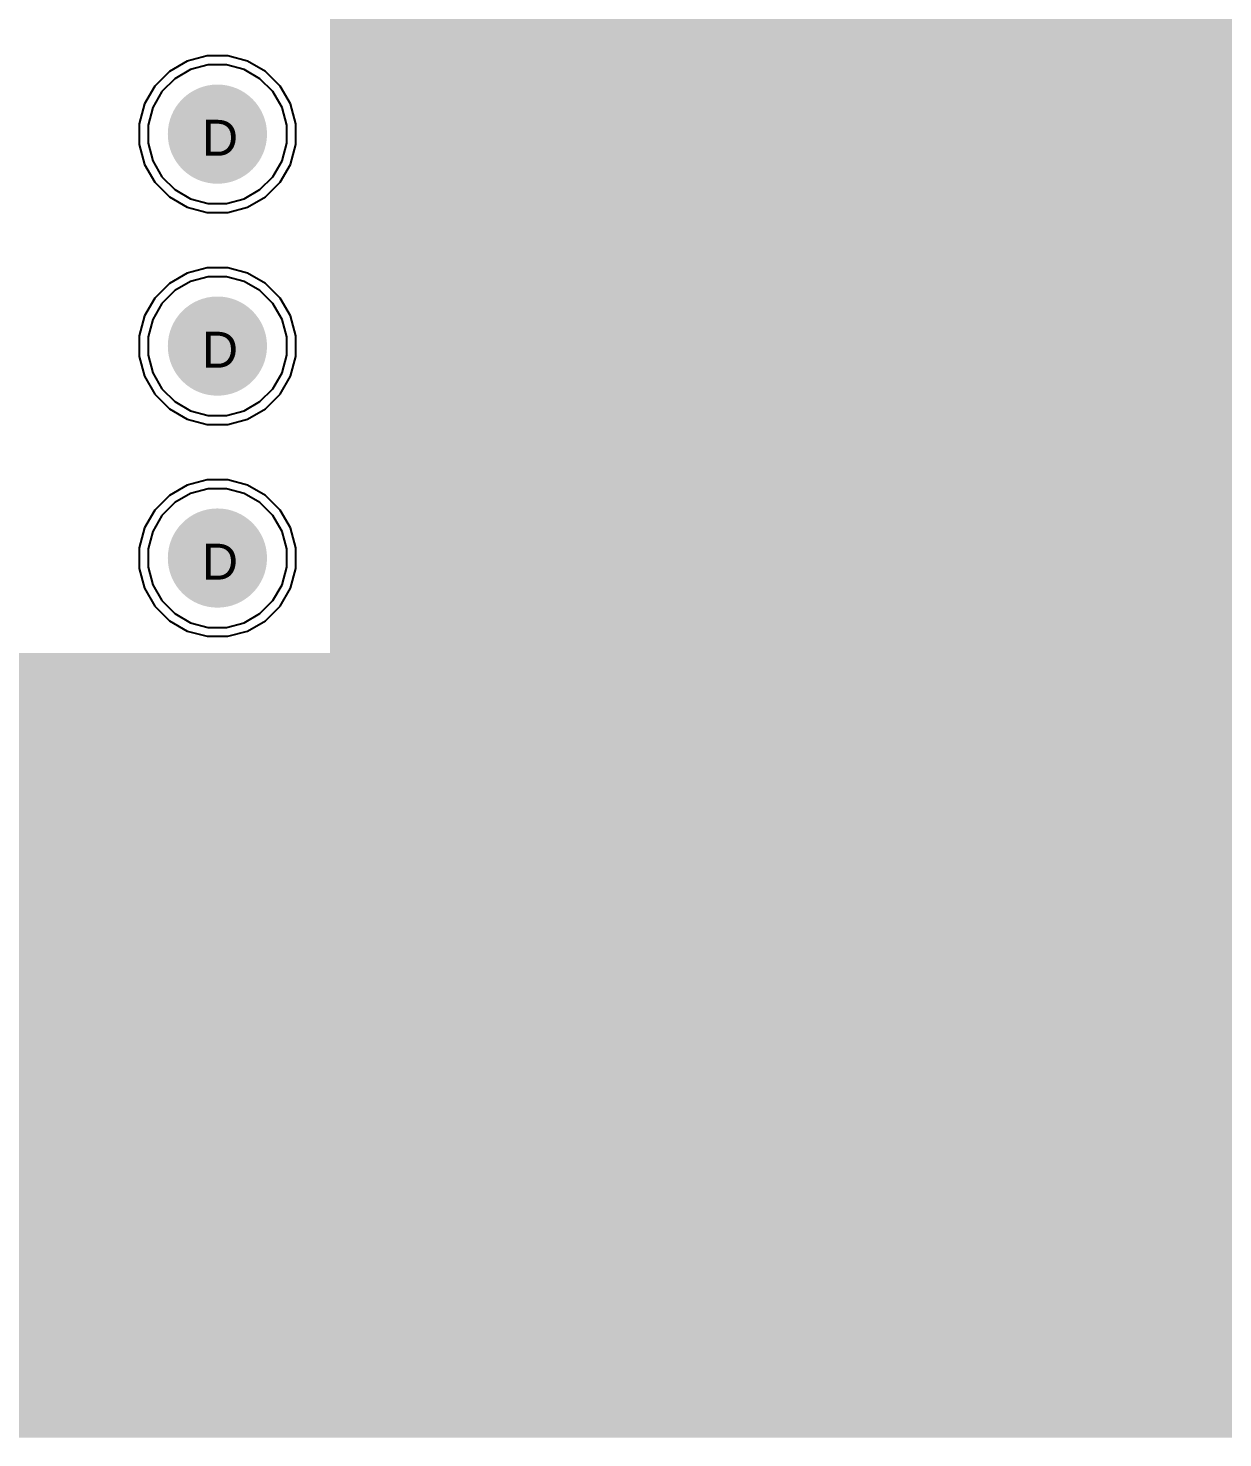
# Model space of a CAD drawing. Header units: inches. Extents: x 0 to 5379, y 0 to 5429.
# Drawn here: x 316.38 to 333.28, y 159.18 to 179.13 of the extents above; entities that cross this region are included whole.
import ezdxf

# ---------------------------------------------------------------- set-up
doc = ezdxf.new("R2010")
doc.units = ezdxf.units.IN
for name, color, linetype in [('Bottom Layer', 5, 'Continuous'), ('Bottom Solder', 6, 'Continuous'), ('Drill Drawing', 1, 'Continuous'), ('GND01', 16, 'Continuous'), ('GND02', 76, 'Continuous'), ('PWR', 156, 'Continuous'), ('SIG 01', 90, 'Continuous'), ('Top Layer', 1, 'Continuous'), ('Top Solder', 216, 'Continuous'), ('Via Holes', 16, 'Continuous')]:
    doc.layers.add(name, color=color, linetype=linetype)
doc.styles.add('Arial', font='', dxfattribs={"height": 0.2})
doc.styles.get('Arial').set_extended_font_data('Arial')

msp = doc.modelspace()

# ---------------------------------------------------------------- hatches: boundary and pattern name
at = {"layer": 'Bottom Layer'}
h = msp.add_hatch(color=5, dxfattribs=at)
edge = h.paths.add_edge_path()
edge.add_arc((319.055, 177.634), 0.6, 0, 360)
h = msp.add_hatch(color=5, dxfattribs=at)
edge = h.paths.add_edge_path()
edge.add_arc((319.055, 174.634), 0.6, 0, 360)
h = msp.add_hatch(color=5, dxfattribs=at)
edge = h.paths.add_edge_path()
edge.add_arc((319.055, 171.634), 0.6, 0, 360)
at = {"layer": 'Bottom Solder'}
for points in [[(320.646, 159.182), (347.218, 159.182), (347.218, 203.866), (320.646, 203.866)], [(302.967, 159.182), (347.218, 159.182), (347.218, 170.289), (302.967, 170.289)]]:
    msp.add_hatch(color=6, dxfattribs=at).paths.add_polyline_path(points)
h = msp.add_hatch(color=6, dxfattribs=at)
edge = h.paths.add_edge_path()
edge.add_arc((319.055, 177.634), 0.702, 0, 360)
h = msp.add_hatch(color=6, dxfattribs=at)
edge = h.paths.add_edge_path()
edge.add_arc((319.055, 174.634), 0.702, 0, 360)
h = msp.add_hatch(color=6, dxfattribs=at)
edge = h.paths.add_edge_path()
edge.add_arc((319.055, 171.634), 0.702, 0, 360)
at = {"layer": 'GND01'}
h = msp.add_hatch(color=16, dxfattribs=at)
edge = h.paths.add_edge_path()
edge.add_arc((319.055, 177.634), 0.6, 0, 360)
h = msp.add_hatch(color=16, dxfattribs=at)
edge = h.paths.add_edge_path()
edge.add_arc((319.055, 174.634), 0.6, 0, 360)
h = msp.add_hatch(color=16, dxfattribs=at)
edge = h.paths.add_edge_path()
edge.add_arc((319.055, 171.634), 0.6, 0, 360)
at = {"layer": 'GND02'}
h = msp.add_hatch(color=76, dxfattribs=at)
edge = h.paths.add_edge_path()
edge.add_arc((319.055, 177.634), 0.6, 0, 360)
h = msp.add_hatch(color=76, dxfattribs=at)
edge = h.paths.add_edge_path()
edge.add_arc((319.055, 174.634), 0.6, 0, 360)
h = msp.add_hatch(color=76, dxfattribs=at)
edge = h.paths.add_edge_path()
edge.add_arc((319.055, 171.634), 0.6, 0, 360)
at = {"layer": 'PWR'}
h = msp.add_hatch(color=156, dxfattribs=at)
edge = h.paths.add_edge_path()
edge.add_arc((319.055, 177.634), 0.6, 0, 360)
h = msp.add_hatch(color=156, dxfattribs=at)
edge = h.paths.add_edge_path()
edge.add_arc((319.055, 174.634), 0.6, 0, 360)
h = msp.add_hatch(color=156, dxfattribs=at)
edge = h.paths.add_edge_path()
edge.add_arc((319.055, 171.634), 0.6, 0, 360)
at = {"layer": 'SIG 01'}
h = msp.add_hatch(color=90, dxfattribs=at)
edge = h.paths.add_edge_path()
edge.add_arc((319.055, 177.634), 0.6, 0, 360)
h = msp.add_hatch(color=90, dxfattribs=at)
edge = h.paths.add_edge_path()
edge.add_arc((319.055, 174.634), 0.6, 0, 360)
h = msp.add_hatch(color=90, dxfattribs=at)
edge = h.paths.add_edge_path()
edge.add_arc((319.055, 171.634), 0.6, 0, 360)
at = {"layer": 'Top Layer'}
h = msp.add_hatch(color=1, dxfattribs=at)
edge = h.paths.add_edge_path()
edge.add_arc((319.055, 177.634), 0.6, 0, 360)
h = msp.add_hatch(color=1, dxfattribs=at)
edge = h.paths.add_edge_path()
edge.add_arc((319.055, 174.634), 0.6, 0, 360)
h = msp.add_hatch(color=1, dxfattribs=at)
edge = h.paths.add_edge_path()
edge.add_arc((319.055, 171.634), 0.6, 0, 360)
at = {"layer": 'Top Solder'}
h = msp.add_hatch(color=216, dxfattribs=at)
edge = h.paths.add_edge_path()
edge.add_arc((319.055, 177.634), 0.702, 0, 360)
h = msp.add_hatch(color=216, dxfattribs=at)
edge = h.paths.add_edge_path()
edge.add_arc((319.055, 174.634), 0.702, 0, 360)
h = msp.add_hatch(color=216, dxfattribs=at)
edge = h.paths.add_edge_path()
edge.add_arc((319.055, 171.634), 0.702, 0, 360)
at = {"layer": 'Via Holes'}
h = msp.add_hatch(color=7, dxfattribs=at)
edge = h.paths.add_edge_path()
edge.add_arc((319.055, 177.634), 0.35, 0, 360)
h = msp.add_hatch(color=7, dxfattribs=at)
edge = h.paths.add_edge_path()
edge.add_arc((319.055, 174.634), 0.35, 0, 360)
h = msp.add_hatch(color=7, dxfattribs=at)
edge = h.paths.add_edge_path()
edge.add_arc((319.055, 171.634), 0.35, 0, 360)

# ---------------------------------------------------------------- linework, layer by layer
at = {"layer": 'GND01'}
for p, q in [((318.627, 178.666), (318.375, 178.52)), ((318.909, 178.742), (318.627, 178.666)), ((319.201, 178.742), (318.909, 178.742)), ((319.483, 178.666), (319.201, 178.742)), ((319.735, 178.52), (319.483, 178.666)), ((318.375, 178.52), (318.168, 178.314)), ((319.942, 178.314), (319.735, 178.52)), ((318.168, 178.314), (318.023, 178.061)), ((320.087, 178.061), (319.942, 178.314)), ((318.023, 178.061), (317.947, 177.779)), ((320.163, 177.779), (320.087, 178.061)), ((317.947, 177.779), (317.947, 177.488)), ((320.163, 177.488), (320.163, 177.779)), ((317.947, 177.488), (318.023, 177.206)), ((320.087, 177.206), (320.163, 177.488)), ((318.023, 177.206), (318.168, 176.953)), ((319.942, 176.953), (320.087, 177.206)), ((318.168, 176.953), (318.375, 176.747)), ((319.735, 176.747), (319.942, 176.953)), ((318.375, 176.747), (318.627, 176.601)), ((318.627, 176.601), (318.909, 176.526)), ((319.201, 176.526), (319.483, 176.601)), ((319.483, 176.601), (319.735, 176.747)), ((318.909, 176.526), (319.201, 176.526)), ((318.627, 175.666), (318.375, 175.52)), ((318.909, 175.742), (318.627, 175.666)), ((319.201, 175.742), (318.909, 175.742)), ((319.483, 175.666), (319.201, 175.742)), ((319.735, 175.52), (319.483, 175.666)), ((318.375, 175.52), (318.168, 175.314)), ((319.942, 175.314), (319.735, 175.52)), ((318.168, 175.314), (318.023, 175.061)), ((320.087, 175.061), (319.942, 175.314)), ((318.023, 175.061), (317.947, 174.779)), ((320.163, 174.779), (320.087, 175.061)), ((317.947, 174.779), (317.947, 174.488)), ((320.163, 174.488), (320.163, 174.779)), ((317.947, 174.488), (318.023, 174.206)), ((320.087, 174.206), (320.163, 174.488)), ((318.023, 174.206), (318.168, 173.953)), ((319.942, 173.953), (320.087, 174.206)), ((318.168, 173.953), (318.375, 173.747)), ((319.735, 173.747), (319.942, 173.953)), ((318.375, 173.747), (318.627, 173.601)), ((318.627, 173.601), (318.909, 173.526)), ((319.201, 173.526), (319.483, 173.601)), ((319.483, 173.601), (319.735, 173.747)), ((318.909, 173.526), (319.201, 173.526)), ((318.627, 172.666), (318.375, 172.52)), ((318.909, 172.742), (318.627, 172.666)), ((319.201, 172.742), (318.909, 172.742)), ((319.483, 172.666), (319.201, 172.742)), ((319.735, 172.52), (319.483, 172.666)), ((318.375, 172.52), (318.168, 172.314)), ((319.942, 172.314), (319.735, 172.52)), ((318.168, 172.314), (318.023, 172.061)), ((320.087, 172.061), (319.942, 172.314)), ((318.023, 172.061), (317.947, 171.779)), ((320.163, 171.779), (320.087, 172.061)), ((317.947, 171.779), (317.947, 171.488)), ((320.163, 171.488), (320.163, 171.779)), ((317.947, 171.488), (318.023, 171.206)), ((320.087, 171.206), (320.163, 171.488)), ((318.023, 171.206), (318.168, 170.953)), ((319.942, 170.953), (320.087, 171.206)), ((318.168, 170.953), (318.375, 170.747)), ((319.735, 170.747), (319.942, 170.953)), ((318.375, 170.747), (318.627, 170.601)), ((318.627, 170.601), (318.909, 170.526)), ((319.201, 170.526), (319.483, 170.601)), ((319.483, 170.601), (319.735, 170.747)), ((318.909, 170.526), (319.201, 170.526))]:
    msp.add_line(p, q, dxfattribs=at)
at = {"layer": 'GND02'}
for p, q in [((318.627, 178.666), (318.375, 178.52)), ((318.909, 178.742), (318.627, 178.666)), ((319.201, 178.742), (318.909, 178.742)), ((319.483, 178.666), (319.201, 178.742)), ((319.735, 178.52), (319.483, 178.666)), ((318.375, 178.52), (318.168, 178.314)), ((319.942, 178.314), (319.735, 178.52)), ((318.168, 178.314), (318.023, 178.061)), ((320.087, 178.061), (319.942, 178.314)), ((318.023, 178.061), (317.947, 177.779)), ((320.163, 177.779), (320.087, 178.061)), ((317.947, 177.779), (317.947, 177.488)), ((320.163, 177.488), (320.163, 177.779)), ((317.947, 177.488), (318.023, 177.206)), ((320.087, 177.206), (320.163, 177.488)), ((318.023, 177.206), (318.168, 176.953)), ((319.942, 176.953), (320.087, 177.206)), ((318.168, 176.953), (318.375, 176.747)), ((319.735, 176.747), (319.942, 176.953)), ((318.375, 176.747), (318.627, 176.601)), ((318.627, 176.601), (318.909, 176.526)), ((319.201, 176.526), (319.483, 176.601)), ((319.483, 176.601), (319.735, 176.747)), ((318.909, 176.526), (319.201, 176.526)), ((318.627, 175.666), (318.375, 175.52)), ((318.909, 175.742), (318.627, 175.666)), ((319.201, 175.742), (318.909, 175.742)), ((319.483, 175.666), (319.201, 175.742)), ((319.735, 175.52), (319.483, 175.666)), ((318.375, 175.52), (318.168, 175.314)), ((319.942, 175.314), (319.735, 175.52)), ((318.168, 175.314), (318.023, 175.061)), ((320.087, 175.061), (319.942, 175.314)), ((318.023, 175.061), (317.947, 174.779)), ((320.163, 174.779), (320.087, 175.061)), ((317.947, 174.779), (317.947, 174.488)), ((320.163, 174.488), (320.163, 174.779)), ((317.947, 174.488), (318.023, 174.206)), ((320.087, 174.206), (320.163, 174.488)), ((318.023, 174.206), (318.168, 173.953)), ((319.942, 173.953), (320.087, 174.206)), ((318.168, 173.953), (318.375, 173.747)), ((319.735, 173.747), (319.942, 173.953)), ((318.375, 173.747), (318.627, 173.601)), ((318.627, 173.601), (318.909, 173.526)), ((319.201, 173.526), (319.483, 173.601)), ((319.483, 173.601), (319.735, 173.747)), ((318.909, 173.526), (319.201, 173.526)), ((318.627, 172.666), (318.375, 172.52)), ((318.909, 172.742), (318.627, 172.666)), ((319.201, 172.742), (318.909, 172.742)), ((319.483, 172.666), (319.201, 172.742)), ((319.735, 172.52), (319.483, 172.666)), ((318.375, 172.52), (318.168, 172.314)), ((319.942, 172.314), (319.735, 172.52)), ((318.168, 172.314), (318.023, 172.061)), ((320.087, 172.061), (319.942, 172.314)), ((318.023, 172.061), (317.947, 171.779)), ((320.163, 171.779), (320.087, 172.061)), ((317.947, 171.779), (317.947, 171.488)), ((320.163, 171.488), (320.163, 171.779)), ((317.947, 171.488), (318.023, 171.206)), ((320.087, 171.206), (320.163, 171.488)), ((318.023, 171.206), (318.168, 170.953)), ((319.942, 170.953), (320.087, 171.206)), ((318.168, 170.953), (318.375, 170.747)), ((319.735, 170.747), (319.942, 170.953)), ((318.375, 170.747), (318.627, 170.601)), ((318.627, 170.601), (318.909, 170.526)), ((319.201, 170.526), (319.483, 170.601)), ((319.483, 170.601), (319.735, 170.747)), ((318.909, 170.526), (319.201, 170.526))]:
    msp.add_line(p, q, dxfattribs=at)
at = {"layer": 'PWR'}
for p, q in [((318.627, 178.666), (318.375, 178.52)), ((318.909, 178.742), (318.627, 178.666)), ((319.201, 178.742), (318.909, 178.742)), ((319.483, 178.666), (319.201, 178.742)), ((319.735, 178.52), (319.483, 178.666)), ((318.375, 178.52), (318.168, 178.314)), ((319.942, 178.314), (319.735, 178.52)), ((318.168, 178.314), (318.023, 178.061)), ((320.087, 178.061), (319.942, 178.314)), ((318.023, 178.061), (317.947, 177.779)), ((320.163, 177.779), (320.087, 178.061)), ((317.947, 177.779), (317.947, 177.488)), ((320.163, 177.488), (320.163, 177.779)), ((317.947, 177.488), (318.023, 177.206)), ((320.087, 177.206), (320.163, 177.488)), ((318.023, 177.206), (318.168, 176.953)), ((319.942, 176.953), (320.087, 177.206)), ((318.168, 176.953), (318.375, 176.747)), ((319.735, 176.747), (319.942, 176.953)), ((318.375, 176.747), (318.627, 176.601)), ((318.627, 176.601), (318.909, 176.526)), ((319.201, 176.526), (319.483, 176.601)), ((319.483, 176.601), (319.735, 176.747)), ((318.909, 176.526), (319.201, 176.526)), ((318.627, 175.666), (318.375, 175.52)), ((318.909, 175.742), (318.627, 175.666)), ((319.201, 175.742), (318.909, 175.742)), ((319.483, 175.666), (319.201, 175.742)), ((319.735, 175.52), (319.483, 175.666)), ((318.375, 175.52), (318.168, 175.314)), ((319.942, 175.314), (319.735, 175.52)), ((318.168, 175.314), (318.023, 175.061)), ((320.087, 175.061), (319.942, 175.314)), ((318.023, 175.061), (317.947, 174.779)), ((320.163, 174.779), (320.087, 175.061)), ((317.947, 174.779), (317.947, 174.488)), ((320.163, 174.488), (320.163, 174.779)), ((317.947, 174.488), (318.023, 174.206)), ((320.087, 174.206), (320.163, 174.488)), ((318.023, 174.206), (318.168, 173.953)), ((319.942, 173.953), (320.087, 174.206)), ((318.168, 173.953), (318.375, 173.747)), ((319.735, 173.747), (319.942, 173.953)), ((318.375, 173.747), (318.627, 173.601)), ((318.627, 173.601), (318.909, 173.526)), ((319.201, 173.526), (319.483, 173.601)), ((319.483, 173.601), (319.735, 173.747)), ((318.909, 173.526), (319.201, 173.526)), ((318.627, 172.666), (318.375, 172.52)), ((318.909, 172.742), (318.627, 172.666)), ((319.201, 172.742), (318.909, 172.742)), ((319.483, 172.666), (319.201, 172.742)), ((319.735, 172.52), (319.483, 172.666)), ((318.375, 172.52), (318.168, 172.314)), ((319.942, 172.314), (319.735, 172.52)), ((318.168, 172.314), (318.023, 172.061)), ((320.087, 172.061), (319.942, 172.314)), ((318.023, 172.061), (317.947, 171.779)), ((320.163, 171.779), (320.087, 172.061)), ((317.947, 171.779), (317.947, 171.488)), ((320.163, 171.488), (320.163, 171.779)), ((317.947, 171.488), (318.023, 171.206)), ((320.087, 171.206), (320.163, 171.488)), ((318.023, 171.206), (318.168, 170.953)), ((319.942, 170.953), (320.087, 171.206)), ((318.168, 170.953), (318.375, 170.747)), ((319.735, 170.747), (319.942, 170.953)), ((318.375, 170.747), (318.627, 170.601)), ((318.627, 170.601), (318.909, 170.526)), ((319.201, 170.526), (319.483, 170.601)), ((319.483, 170.601), (319.735, 170.747)), ((318.909, 170.526), (319.201, 170.526))]:
    msp.add_line(p, q, dxfattribs=at)
at = {"layer": 'SIG 01'}
for p, q in [((318.926, 178.615), (318.676, 178.548)), ((319.184, 178.615), (318.926, 178.615)), ((319.434, 178.548), (319.184, 178.615)), ((318.453, 178.419), (318.27, 178.236)), ((318.676, 178.548), (318.453, 178.419)), ((319.657, 178.419), (319.434, 178.548)), ((319.84, 178.236), (319.657, 178.419)), ((318.27, 178.236), (318.141, 178.012)), ((319.969, 178.012), (319.84, 178.236)), ((318.141, 178.012), (318.074, 177.763)), ((320.036, 177.763), (319.969, 178.012)), ((318.074, 177.763), (318.074, 177.504)), ((320.036, 177.504), (320.036, 177.763)), ((318.074, 177.504), (318.141, 177.255)), ((319.969, 177.255), (320.036, 177.504)), ((318.141, 177.255), (318.27, 177.031)), ((319.84, 177.031), (319.969, 177.255)), ((318.27, 177.031), (318.453, 176.849)), ((319.657, 176.849), (319.84, 177.031)), ((318.453, 176.849), (318.676, 176.719)), ((319.434, 176.719), (319.657, 176.849)), ((318.676, 176.719), (318.926, 176.653)), ((318.926, 176.653), (319.184, 176.653)), ((319.184, 176.653), (319.434, 176.719)), ((318.926, 175.615), (318.676, 175.548)), ((319.184, 175.615), (318.926, 175.615)), ((319.434, 175.548), (319.184, 175.615)), ((318.453, 175.419), (318.27, 175.236)), ((318.676, 175.548), (318.453, 175.419)), ((319.657, 175.419), (319.434, 175.548)), ((319.84, 175.236), (319.657, 175.419)), ((318.27, 175.236), (318.141, 175.012)), ((319.969, 175.012), (319.84, 175.236)), ((318.141, 175.012), (318.074, 174.763)), ((320.036, 174.763), (319.969, 175.012)), ((318.074, 174.763), (318.074, 174.504)), ((320.036, 174.504), (320.036, 174.763)), ((318.074, 174.504), (318.141, 174.255)), ((319.969, 174.255), (320.036, 174.504)), ((318.141, 174.255), (318.27, 174.031)), ((319.84, 174.031), (319.969, 174.255)), ((318.27, 174.031), (318.453, 173.849)), ((319.657, 173.849), (319.84, 174.031)), ((318.453, 173.849), (318.676, 173.719)), ((319.434, 173.719), (319.657, 173.849)), ((318.676, 173.719), (318.926, 173.653)), ((318.926, 173.653), (319.184, 173.653)), ((319.184, 173.653), (319.434, 173.719)), ((318.926, 172.615), (318.676, 172.548)), ((319.184, 172.615), (318.926, 172.615)), ((319.434, 172.548), (319.184, 172.615)), ((318.453, 172.419), (318.27, 172.236)), ((318.676, 172.548), (318.453, 172.419)), ((319.657, 172.419), (319.434, 172.548)), ((319.84, 172.236), (319.657, 172.419)), ((318.27, 172.236), (318.141, 172.012)), ((319.969, 172.012), (319.84, 172.236)), ((318.141, 172.012), (318.074, 171.763)), ((320.036, 171.763), (319.969, 172.012)), ((318.074, 171.763), (318.074, 171.504)), ((320.036, 171.504), (320.036, 171.763)), ((318.074, 171.504), (318.141, 171.255)), ((319.969, 171.255), (320.036, 171.504)), ((318.141, 171.255), (318.27, 171.031)), ((319.84, 171.031), (319.969, 171.255)), ((318.27, 171.031), (318.453, 170.849)), ((319.657, 170.849), (319.84, 171.031)), ((318.453, 170.849), (318.676, 170.719)), ((319.434, 170.719), (319.657, 170.849)), ((318.676, 170.719), (318.926, 170.653)), ((318.926, 170.653), (319.184, 170.653)), ((319.184, 170.653), (319.434, 170.719))]:
    msp.add_line(p, q, dxfattribs=at)

# ---------------------------------------------------------------- texts
at = {"layer": 'Drill Drawing', "style": 'Arial'}
for p in [(318.835, 177.329), (318.835, 174.329), (318.835, 171.329)]:
    msp.add_text('D', height=0.508, dxfattribs=at).set_placement(p)

doc.saveas('drawing.dxf')
